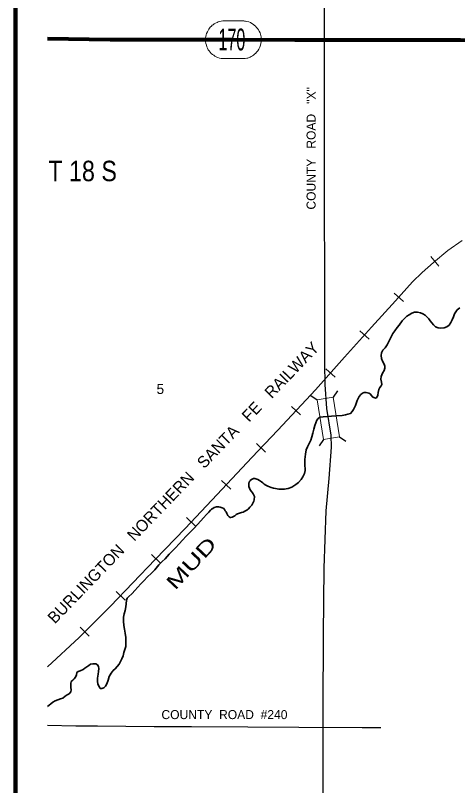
# Model space of a CAD drawing. Extents: x 467 to 471.45, y 2649.76 to 2653.71.
# Drawn here: x 466.997 to 467.647, y 2650.927 to 2652.06 of the extents above; entities that cross this region are included whole.
import ezdxf
from ezdxf.enums import TextEntityAlignment as Align

# ---------------------------------------------------------------- set-up
doc = ezdxf.new("R2010")
doc.units = 0
doc.header["$LTSCALE"] = 0.0068
for name, color, linetype, lineweight in [('12', 7, 'Continuous', 80), ('14', 7, 'Continuous', 25), ('17', 7, 'Continuous', 13), ('19', 7, 'Continuous', 13), ('21', 7, 'Continuous', 25), ('25', 7, 'Continuous', 13), ('48', 7, 'Continuous', 106)]:
    doc.layers.add(name, color=color, linetype=linetype, lineweight=lineweight)
for name, color, linetype in [('29', 7, 'Continuous'), ('45', 7, 'Continuous'), ('46', 7, 'Continuous'), ('49', 7, 'Continuous')]:
    doc.layers.add(name, color=color, linetype=linetype)

msp = doc.modelspace()

# ---------------------------------------------------------------- linework, layer by layer
at = {"layer": '12'}
msp.add_lwpolyline([(467.043939, 2652.025947), (467.135795, 2652.024811), (467.219886, 2652.024811), (467.316856, 2652.024621), (467.407197, 2652.024053), (467.507197, 2652.023864), (467.650947, 2652.024053), (467.779167, 2652.023674), (467.951515, 2652.023864), (468.05625, 2652.023674), (468.203409, 2652.022917), (468.321023, 2652.022348), (468.420644, 2652.021591), (468.59678, 2652.020833), (468.773674, 2652.020076), (468.874053, 2652.019886), (468.967045, 2652.019129)], dxfattribs=at)
at = {"layer": '14'}
for points in [[(467.451136, 2652.150379), (467.450379, 2652.057955), (467.450379, 2651.945644), (467.450568, 2651.867235), (467.450568, 2651.782386), (467.451136, 2651.672727), (467.451136, 2651.599621), (467.451136, 2651.547348), (467.451326, 2651.517235), (467.453977, 2651.481818), (467.460417, 2651.442424), (467.460985, 2651.424811), (467.457386, 2651.378977), (467.45303, 2651.331439), (467.449811, 2651.24678), (467.448864, 2651.149432), (467.448674, 2651.039962), (467.448295, 2650.951326), (467.448106, 2650.853977)], [(467.043939, 2651.01572), (467.085417, 2651.014773), (467.117045, 2651.014773), (467.200568, 2651.013826), (467.255492, 2651.013826), (467.338068, 2651.013258), (467.413258, 2651.012879), (467.50625, 2651.012689), (467.533902, 2651.0125)]]:
    msp.add_lwpolyline(points, dxfattribs=at)
at = {"layer": '17'}
for p, q in [((467.607386, 2651.705303), (467.619129, 2651.691288)), ((467.55322, 2651.651515), (467.567045, 2651.639394)), ((467.502841, 2651.596023), (467.516477, 2651.583902)), ((467.452841, 2651.539962), (467.466667, 2651.527841)), ((467.402462, 2651.484848), (467.415909, 2651.472348)), ((467.351136, 2651.430303), (467.364394, 2651.417614)), ((467.299621, 2651.375758), (467.313068, 2651.363258)), ((467.248295, 2651.321212), (467.261553, 2651.308523)), ((467.196591, 2651.267045), (467.209848, 2651.254167)), ((467.144697, 2651.212689), (467.157955, 2651.2)), ((467.091856, 2651.159848), (467.104924, 2651.14678))]:
    msp.add_line(p, q, dxfattribs=at)
msp.add_lwpolyline([(467.043939, 2651.101705), (467.090152, 2651.144886), (467.136553, 2651.190909), (467.202273, 2651.25947), (467.246023, 2651.305303), (467.292992, 2651.355303), (467.344129, 2651.40947), (467.382576, 2651.45), (467.437879, 2651.509091), (467.480492, 2651.557197), (467.520076, 2651.601326), (467.555492, 2651.640152), (467.580303, 2651.667992), (467.594697, 2651.682008), (467.611364, 2651.696402), (467.632386, 2651.714205), (467.65322, 2651.728977)], dxfattribs=at)
msp.add_lwpolyline([(467.043939, 2651.101705), (467.090152, 2651.144886), (467.136553, 2651.190909), (467.202273, 2651.25947), (467.246023, 2651.305303), (467.292992, 2651.355303), (467.344129, 2651.40947), (467.382576, 2651.45), (467.437879, 2651.509091), (467.480492, 2651.557197), (467.520076, 2651.601326), (467.555492, 2651.640152), (467.580303, 2651.667992), (467.594697, 2651.682008), (467.611364, 2651.696402), (467.632386, 2651.714205), (467.65322, 2651.728977)], dxfattribs=at)
at = {"layer": '19'}
msp.add_lwpolyline([(467.330492, 2652.051894), (467.303598, 2652.051894), (467.301326, 2652.051894), (467.299242, 2652.051326), (467.29697, 2652.051136), (467.294886, 2652.050379), (467.292992, 2652.049621), (467.29072, 2652.048674), (467.288826, 2652.047727), (467.287311, 2652.046402), (467.285795, 2652.045455), (467.284659, 2652.044318), (467.282955, 2652.042803), (467.282008, 2652.041098), (467.280871, 2652.039583), (467.279924, 2652.038068), (467.278788, 2652.035985), (467.277652, 2652.033523), (467.276894, 2652.031629), (467.276326, 2652.029167), (467.276136, 2652.026894), (467.276136, 2652.024053), (467.276136, 2652.02178), (467.276326, 2652.01875), (467.277273, 2652.016098), (467.27803, 2652.013636), (467.278977, 2652.011742), (467.280114, 2652.00928), (467.281439, 2652.007765), (467.282765, 2652.006061), (467.28447, 2652.003977), (467.286364, 2652.002462), (467.288068, 2652.001326), (467.289773, 2652), (467.292614, 2651.998674), (467.294318, 2651.998106), (467.29678, 2651.997348), (467.298864, 2651.99678), (467.301515, 2651.996402), (467.303598, 2651.996402), (467.330492, 2651.996402), (467.332576, 2651.996402), (467.33447, 2651.99678), (467.336553, 2651.99697), (467.338068, 2651.997348), (467.340152, 2651.998295), (467.341667, 2651.998674), (467.343371, 2651.999621), (467.345076, 2652.000758), (467.346402, 2652.001515), (467.347917, 2652.002841), (467.349811, 2652.004356), (467.350947, 2652.006061), (467.352841, 2652.007765), (467.354545, 2652.010417), (467.356061, 2652.013068), (467.356818, 2652.016098), (467.357576, 2652.018561), (467.357955, 2652.021023), (467.358144, 2652.023674), (467.357955, 2652.025947), (467.357765, 2652.028598), (467.357576, 2652.030682), (467.356818, 2652.032197), (467.35625, 2652.03428), (467.355114, 2652.036742), (467.353977, 2652.039015), (467.352462, 2652.040909), (467.351136, 2652.042424), (467.349621, 2652.044129), (467.347727, 2652.045455), (467.346402, 2652.04678), (467.344318, 2652.048295), (467.342045, 2652.049432), (467.339583, 2652.050379), (467.336932, 2652.051136), (467.334659, 2652.051515), (467.333523, 2652.051705), (467.332197, 2652.051894)], close=True, dxfattribs=at)
at = {"layer": '21'}
for p, q in [((467.430682, 2651.500947), (467.439962, 2651.494508)), ((467.470076, 2651.507576), (467.463826, 2651.498295)), ((467.449432, 2651.436174), (467.442992, 2651.426894)), ((467.473106, 2651.439962), (467.482386, 2651.433523))]:
    msp.add_line(p, q, dxfattribs=at)
at = {"layer": '21', "lineweight": 13}
msp.add_lwpolyline([(467.473106, 2651.439962), (467.463826, 2651.498295), (467.439962, 2651.494508), (467.449432, 2651.436174)], close=True, dxfattribs=at)
at = {"layer": '25', "lineweight": 35}
for points in [[(467.649811, 2651.629924), (467.646023, 2651.626894), (467.643939, 2651.624053), (467.642045, 2651.621023), (467.64053, 2651.616667), (467.638826, 2651.612121), (467.636742, 2651.608144), (467.634091, 2651.604545), (467.630682, 2651.601705), (467.626705, 2651.600379), (467.62178, 2651.599811), (467.617992, 2651.600379), (467.614015, 2651.602083), (467.611174, 2651.604924), (467.608523, 2651.607955), (467.606439, 2651.610606), (467.604167, 2651.613636), (467.601326, 2651.616477), (467.598864, 2651.618939), (467.595644, 2651.620833), (467.592045, 2651.622727), (467.5875, 2651.623674), (467.583333, 2651.623295), (467.579356, 2651.622159), (467.575189, 2651.619697), (467.572159, 2651.617614), (467.569697, 2651.615152), (467.565341, 2651.610795), (467.560606, 2651.604545), (467.557955, 2651.600947), (467.554356, 2651.596023), (467.551515, 2651.591856), (467.548485, 2651.585985), (467.545644, 2651.580303), (467.542992, 2651.575379), (467.540152, 2651.571212), (467.536932, 2651.567614), (467.534848, 2651.563826), (467.53428, 2651.559848), (467.534848, 2651.555114), (467.535985, 2651.551326), (467.538636, 2651.54697), (467.539583, 2651.544129), (467.539583, 2651.541288), (467.538636, 2651.537879), (467.536364, 2651.533523), (467.53428, 2651.528788), (467.533902, 2651.524811), (467.534659, 2651.520644), (467.535038, 2651.517235), (467.53428, 2651.514962), (467.532386, 2651.5125), (467.530682, 2651.509848)], [(467.530682, 2651.509848), (467.529735, 2651.505303), (467.529167, 2651.501515), (467.527841, 2651.498106), (467.525758, 2651.497159), (467.523485, 2651.497917), (467.521402, 2651.498674), (467.519886, 2651.500758), (467.517992, 2651.50322), (467.516288, 2651.504545), (467.512311, 2651.505114), (467.509091, 2651.505114), (467.507008, 2651.504356), (467.504167, 2651.502273), (467.502083, 2651.499621), (467.500568, 2651.496402), (467.499053, 2651.49375), (467.497917, 2651.490341), (467.496402, 2651.486364), (467.495076, 2651.483144), (467.49375, 2651.480114), (467.491667, 2651.477273), (467.489394, 2651.474621), (467.485227, 2651.473485), (467.481818, 2651.472538), (467.476894, 2651.471212), (467.468561, 2651.470833), (467.461174, 2651.470265), (467.455303, 2651.469886), (467.448864, 2651.469508), (467.444129, 2651.468939), (467.441667, 2651.467235), (467.439773, 2651.464583), (467.438447, 2651.460795), (467.436742, 2651.456629), (467.435417, 2651.451515), (467.433902, 2651.445265), (467.432197, 2651.439962), (467.430682, 2651.435227), (467.428598, 2651.430492), (467.426136, 2651.425568), (467.424053, 2651.420833), (467.422917, 2651.414583), (467.422159, 2651.406629), (467.422159, 2651.400189), (467.422348, 2651.39053), (467.421591, 2651.386174), (467.419129, 2651.38125), (467.416856, 2651.377462), (467.412879, 2651.373106), (467.408712, 2651.369697), (467.40303, 2651.365909), (467.397348, 2651.364015), (467.391856, 2651.363068), (467.383712, 2651.363258), (467.379167, 2651.364015), (467.375947, 2651.364583), (467.372348, 2651.36553), (467.370265, 2651.366477), (467.367803, 2651.367614), (467.364962, 2651.36875), (467.3625, 2651.370644), (467.360227, 2651.372348), (467.358333, 2651.373674), (467.355492, 2651.375947), (467.352841, 2651.377273), (467.350189, 2651.37822), (467.348485, 2651.378788), (467.346591, 2651.378788), (467.344697, 2651.37803), (467.342803, 2651.376894), (467.341477, 2651.375568), (467.340341, 2651.373864), (467.339962, 2651.371212), (467.339962, 2651.367045), (467.34053, 2651.364583), (467.341856, 2651.361932), (467.343561, 2651.359848), (467.345076, 2651.357765), (467.346212, 2651.356061), (467.347159, 2651.354167), (467.347917, 2651.352273), (467.347727, 2651.347538), (467.34697, 2651.345265), (467.345833, 2651.342424), (467.343939, 2651.339583), (467.341098, 2651.336553), (467.339015, 2651.33428), (467.336932, 2651.332386), (467.334091, 2651.330682), (467.331439, 2651.329356), (467.328977, 2651.328598), (467.325947, 2651.327652), (467.323295, 2651.326894), (467.321212, 2651.325758), (467.319129, 2651.324053), (467.317045, 2651.322727), (467.315341, 2651.32178), (467.313447, 2651.321402), (467.3125, 2651.321402)], [(467.3125, 2651.321402), (467.310985, 2651.322538), (467.308712, 2651.324432), (467.307386, 2651.327273), (467.306439, 2651.329545), (467.305114, 2651.331061), (467.303977, 2651.333144), (467.302841, 2651.33447), (467.300568, 2651.335606), (467.297727, 2651.336553), (467.295265, 2651.337121), (467.292045, 2651.337121), (467.288826, 2651.336174), (467.286742, 2651.334659), (467.285038, 2651.333523), (467.283144, 2651.332008), (467.280871, 2651.329167), (467.277273, 2651.325758), (467.273106, 2651.321023), (467.268939, 2651.316477), (467.264394, 2651.311174), (467.25947, 2651.305871), (467.25303, 2651.299242), (467.247727, 2651.29375), (467.242424, 2651.288258), (467.237311, 2651.282576), (467.232008, 2651.276705), (467.226894, 2651.27197), (467.222727, 2651.267235), (467.216667, 2651.260606), (467.212311, 2651.256439), (467.207576, 2651.251515), (467.201515, 2651.244508), (467.196023, 2651.239205), (467.190909, 2651.233902), (467.185417, 2651.228409), (467.181061, 2651.224053), (467.176705, 2651.219129), (467.17197, 2651.214205), (467.167992, 2651.209659), (467.163068, 2651.204735), (467.160985, 2651.202841), (467.159848, 2651.199811), (467.15947, 2651.194508), (467.159091, 2651.189773), (467.157955, 2651.18447), (467.156629, 2651.179545), (467.155682, 2651.175), (467.155303, 2651.168939), (467.155871, 2651.1625), (467.156818, 2651.157197), (467.157955, 2651.151136), (467.158902, 2651.144697), (467.158712, 2651.137689), (467.158712, 2651.131818), (467.157576, 2651.127083), (467.156061, 2651.122917), (467.154924, 2651.117992), (467.15322, 2651.113258), (467.151136, 2651.10947), (467.149242, 2651.105492), (467.146402, 2651.102083), (467.142992, 2651.098864), (467.140341, 2651.096212), (467.1375, 2651.092614), (467.13447, 2651.087689), (467.132765, 2651.082008), (467.131061, 2651.076705), (467.129167, 2651.073295), (467.126515, 2651.071023), (467.123485, 2651.069697), (467.121212, 2651.070076), (467.120076, 2651.071591), (467.117992, 2651.076326), (467.117045, 2651.080492), (467.117424, 2651.085038), (467.118182, 2651.090909), (467.118939, 2651.094697), (467.119318, 2651.099242), (467.118561, 2651.102273), (467.117045, 2651.104735), (467.114773, 2651.10625), (467.110606, 2651.10625), (467.107197, 2651.105682), (467.104356, 2651.103788), (467.101705, 2651.101894), (467.098864, 2651.099621), (467.096212, 2651.097917), (467.091667, 2651.096023), (467.088636, 2651.094886), (467.087121, 2651.093561), (467.086364, 2651.089773), (467.085038, 2651.086364), (467.082765, 2651.084091), (467.080871, 2651.082008), (467.078788, 2651.080114), (467.07803, 2651.077083), (467.07803, 2651.071212), (467.078788, 2651.067992), (467.07803, 2651.064773)], [(467.07803, 2651.064773), (467.075379, 2651.062121), (467.072538, 2651.060606), (467.069886, 2651.058523), (467.066477, 2651.055682), (467.062689, 2651.054545), (467.058712, 2651.05322), (467.055114, 2651.051894), (467.051515, 2651.049621), (467.048485, 2651.047348), (467.043939, 2651.043371)]]:
    msp.add_lwpolyline(points, dxfattribs=at)
at = {"layer": '48'}
msp.add_lwpolyline([(466.996591, 2649.824242), (466.996591, 2653.706818), (470.879167, 2653.706818), (470.879167, 2649.824242)], close=True, dxfattribs=at)

# ---------------------------------------------------------------- texts
at = {"layer": '17'}
msp.add_text('BURLINGTON   NORTHERN   SANTA   FE   RAILWAY', height=0.01705, rotation=46.123, dxfattribs=at).set_placement((467.249551, 2651.366725), align=Align.CENTER)
at = {"layer": '19', "width": 0.55}
msp.add_text('170', height=0.0322, dxfattribs=at).set_placement((467.314773, 2652.008523), align=Align.CENTER)
at = {"layer": '29', "width": 1.45}
msp.add_text('MUD', height=0.02083, rotation=46.954, dxfattribs=at).set_placement((467.262731, 2651.247151), align=Align.CENTER)
at = {"layer": '45'}
msp.add_text('5', height=0.01496, dxfattribs=at).set_placement((467.209659, 2651.50303), align=Align.CENTER)
at = {"layer": '46', "width": 0.85}
msp.add_text('T 18 S', height=0.03011, dxfattribs=at).set_placement((467.09536, 2651.816098), align=Align.CENTER)
at = {"layer": '49'}
msp.add_text('COUNTY   ROAD   "X"', height=0.01326, rotation=90, dxfattribs=at).set_placement((467.437879, 2651.864394), align=Align.CENTER)
msp.add_text('COUNTY  ROAD  #240', height=0.01326, dxfattribs=at).set_placement((467.303883, 2651.024811), align=Align.CENTER)

doc.saveas('drawing.dxf')
